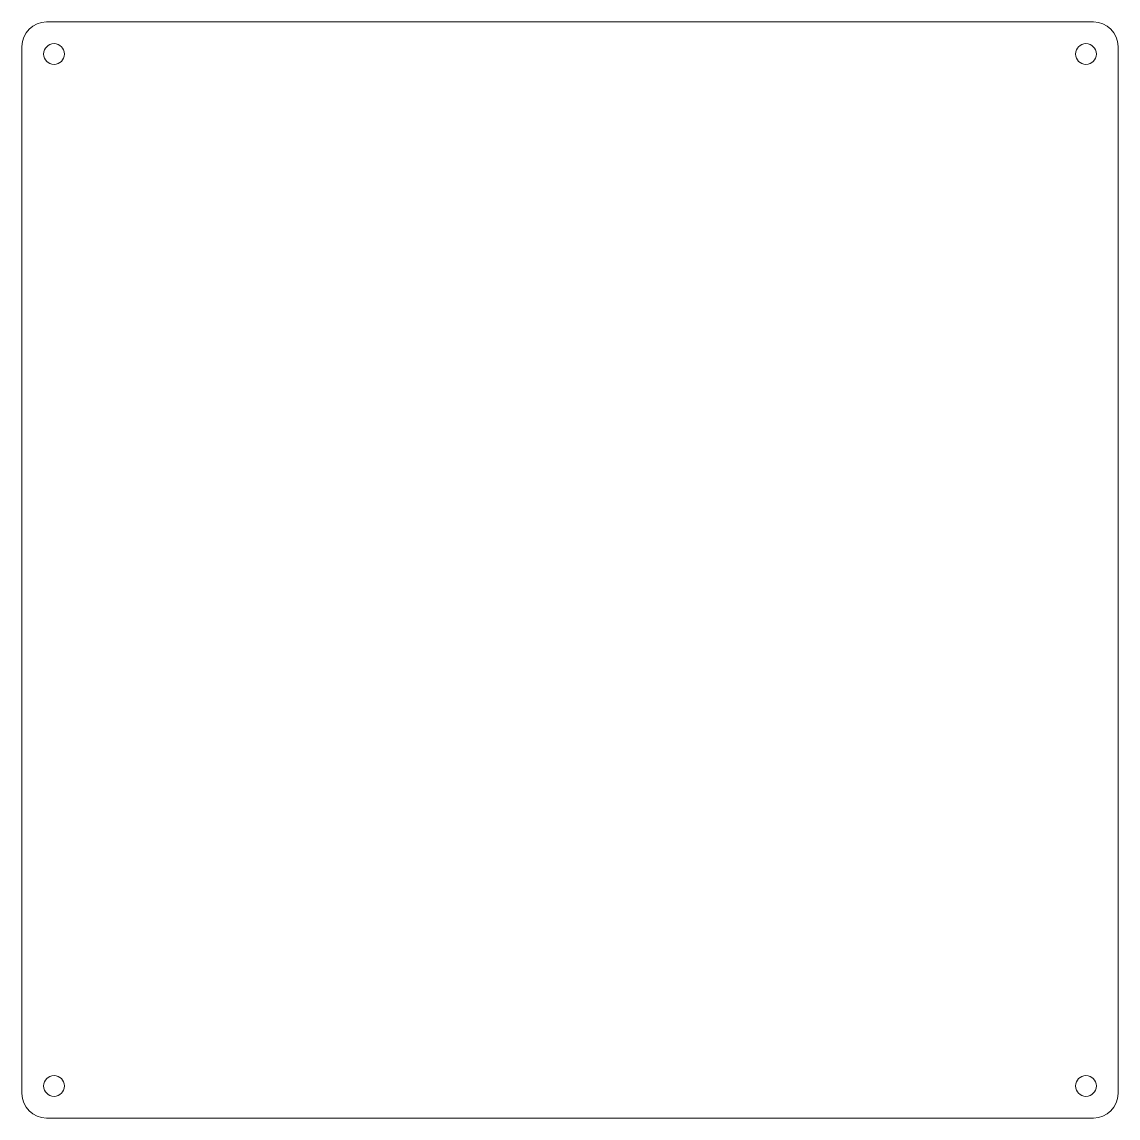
# Model space of a CAD drawing. Header units: millimetres. Extents: x 0 to 222, y 0 to 222.
import ezdxf

# ---------------------------------------------------------------- set-up
doc = ezdxf.new("R2010")
doc.units = ezdxf.units.MM

msp = doc.modelspace()

# ---------------------------------------------------------------- linework, layer by layer
at = {"color": 7, "linetype": 'Continuous', "lineweight": 15}
for p, q in [((217, 222), (5, 222)), ((0, 217), (0, 5)), ((222, 5), (222, 217)), ((5, 0), (217, 0))]:
    msp.add_line(p, q, dxfattribs=at)
for centre in [(6.5, 215.5), (215.5, 215.5), (6.5, 6.5), (215.5, 6.5)]:
    msp.add_circle(centre, 2.1, dxfattribs=at)
for centre, start, end in [((5, 217), 90, 180), ((217, 217), 0, 90), ((5, 5), 180, 270), ((217, 5), 270, 0)]:
    msp.add_arc(centre, 5, start, end, dxfattribs=at)

doc.saveas('drawing.dxf')
